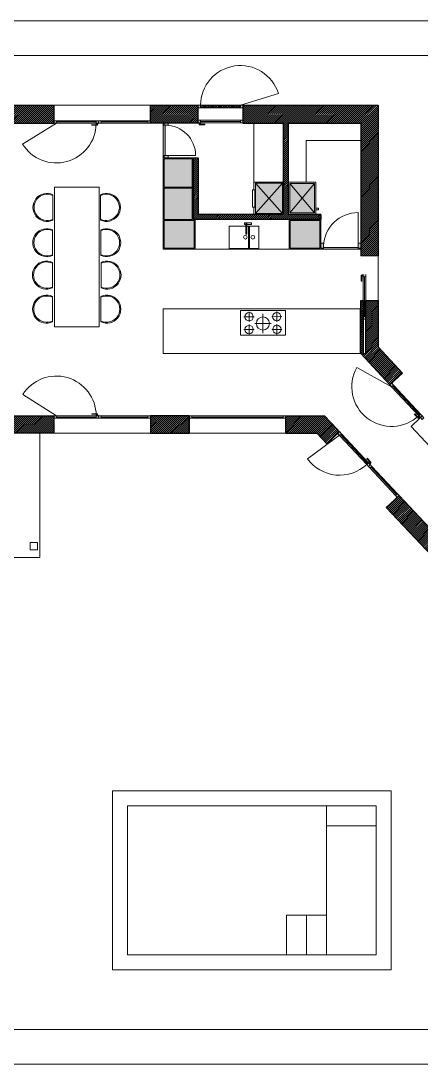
# Model space of a CAD drawing. Header units: millimetres. Extents: x 51 to 284, y 32 to 237.
# Drawn here: x 113.56 to 121.6, y 62.2 to 83.2 of the extents above; entities that cross this region are included whole.
import ezdxf

# ---------------------------------------------------------------- set-up
doc = ezdxf.new("R2010")
doc.units = ezdxf.units.MM
doc.linetypes.add('Continua', pattern=[0])
for name, color, linetype, lineweight in [('A_Nsc02', 5, 'Continuous', 9), ('A_Sec01', 1, 'Continuous', 20), ('detalle', 6, 'Continuous', 5), ('FUSTERIA', 2, 'Continuous', 15), ('MUR', 5, 'Continuous', 25), ('PROYECTADO', 1, 'Continuous', 18), ('somb. Muro', 251, 'Continuous', 15), ('sombreado', 253, 'Continuous', 13)]:
    doc.layers.add(name, color=color, linetype=linetype, lineweight=lineweight)

msp = doc.modelspace()

# ---------------------------------------------------------------- hatches: boundary and pattern name
at = {"layer": 'somb. Muro'}
h = msp.add_hatch(dxfattribs=at)
h.set_pattern_fill('ANSI31', color=256, scale=0.0089)
h.set_pattern_definition([(45, (-31.191905, 48.76775), (-0.01998107, 0.01998107), [])])
h.paths.add_polyline_path([(110.639, 81.502), (110.039, 81.502), (110.039, 81.152), (110.339, 81.152), (110.639, 81.152)])
h.paths.add_polyline_path([(114.219, 81.502), (112.579, 81.502), (112.579, 81.142), (114.219, 81.142)])
h.paths.add_polyline_path([(117.119, 81.503), (116.159, 81.502), (116.159, 81.152), (116.419, 81.152), (117.119, 81.152)])
h.paths.add_polyline_path([(120.738, 81.502), (118.019, 81.503), (118.019, 81.143), (118.839, 81.143), (118.839, 79.304), (117.119, 79.304), (117.119, 80.442), (117.019, 80.442), (117.019, 79.204), (119.589, 79.204), (119.589, 79.304), (118.939, 79.304), (118.939, 81.143), (120.389, 81.143), (120.389, 78.473), (120.739, 78.473)])
h.paths.add_polyline_path([(119.66, 75.252), (118.88, 75.252), (118.88, 74.902), (119.508, 74.902), (119.706, 74.691), (119.961, 74.929), (119.914, 74.98)])
h.paths.add_polyline_path([(116.94, 75.252), (116.159, 75.252), (116.159, 74.902), (116.94, 74.902)])
h.paths.add_polyline_path([(114.219, 75.252), (112.579, 75.252), (112.579, 74.992), (113.689, 74.992), (113.689, 74.902), (114.219, 74.902)])
h.paths.add_polyline_path([(113.689, 74.992), (112.579, 74.992), (112.579, 74.902), (113.689, 74.902)])
h.paths.add_polyline_path([(110.639, 75.252), (108.189, 75.252), (108.189, 72.118), (108.539, 72.118), (108.539, 72.652), (108.497, 72.652), (108.497, 74.992), (110.639, 74.992)])
h.paths.add_polyline_path([(110.639, 74.992), (108.497, 74.992), (108.497, 72.652), (108.539, 72.652), (108.539, 74.902), (110.639, 74.902)], flags=17)
h.paths.add_polyline_path([(104.179, 72.585), (105.079, 72.585), (105.079, 72.685), (103.839, 72.685), (103.839, 68.702), (105.284, 68.702), (105.284, 69.042), (104.179, 69.042), (104.179, 70.052), (106.084, 70.052), (106.084, 68.702), (106.684, 68.702), (106.684, 69.042), (106.184, 69.042), (106.184, 70.052), (108.189, 70.052), (108.189, 69.052), (107.484, 69.052), (107.484, 68.702), (108.539, 68.702), (108.539, 71.218), (108.189, 71.218), (108.189, 70.152), (104.179, 70.152)])
h.paths.add_polyline_path([(105.129, 77.152), (105.129, 77.502), (103.839, 77.502), (103.839, 76.142), (104.179, 76.142), (104.179, 77.152)])
h.paths.add_polyline_path([(106.629, 77.502), (106.629, 77.152), (108.188, 77.152), (108.189, 76.122), (108.289, 76.122), (108.289, 76.451), (108.724, 76.452), (108.724, 76.552), (108.688, 76.552), (108.289, 76.552), (108.289, 77.152), (108.586, 77.152), (108.585, 77.653), (108.239, 77.653), (108.239, 77.502)])
h.paths.add_polyline_path([(120.489, 77.573), (120.489, 76.504), (120.439, 76.504), (120.439, 77.573), (120.389, 77.573), (120.389, 76.504), (120.976, 75.875), (121.195, 76.079), (121.232, 76.113), (120.742, 76.639), (120.739, 77.573)])
h.paths.add_polyline_path([(108.599, 79.712), (108.239, 79.712), (108.239, 78.253), (108.586, 78.253), (108.586, 79.372), (109.594, 79.372), (109.594, 76.735), (109.594, 76.452), (109.694, 76.452), (109.694, 79.372), (110.339, 79.372), (110.339, 79.712), (110.239, 79.712)])
h = msp.add_hatch(dxfattribs=at)
h.set_pattern_fill('ANSI31', color=256, scale=0.0089, angle=0.1504)
h.set_pattern_definition([(45.150388, (-86.275214, 48.221388), (-0.0200334467, 0.0199285553), [])])
h.paths.add_polyline_path([(121.16, 73.647), (120.904, 73.408), (121.827, 72.424), (122.083, 72.663)])
h.paths.add_polyline_path([(122.698, 72.007), (122.443, 71.767), (124.324, 69.76), (124.579, 70)])
h.paths.add_polyline_path([(125.42, 70.788), (125.181, 71.043), (124.34, 70.255), (124.579, 70)])
h.paths.add_polyline_path([(123.009, 73.722), (123.077, 73.649), (123.335, 73.89), (123.444, 73.993), (125.704, 76.111), (125.635, 76.184)])
h.paths.add_polyline_path([(124.05, 73.274), (123.977, 73.205), (125.619, 71.454), (125.858, 71.198), (128.483, 73.659), (127.614, 74.585), (127.359, 74.346), (127.988, 73.674), (125.692, 71.522)])
h.paths.add_polyline_path([(123.286, 72.558), (122.698, 72.007), (122.767, 71.934), (123.354, 72.485)])
h.paths.add_polyline_path([(122.411, 74.34), (125.302, 77.051), (125.063, 77.306), (122.427, 74.835), (122.427, 74.835), (122.39, 74.801), (122.279, 74.697), (122.171, 74.596)])
h.paths.add_polyline_path([(125.89, 76.424), (125.635, 76.184), (126.333, 75.44), (126.588, 75.679)])
at = {"layer": 'sombreado', "transparency": 33554564}
h = msp.add_hatch(color=256, dxfattribs=at)
h.dxf.hatch_style = 1
h.paths.add_polyline_path([(117.169, 81.503), (117.119, 81.503), (117.119, 81.453), (117.169, 81.453)])
h.paths.add_polyline_path([(117.169, 81.202), (117.119, 81.202), (117.119, 81.152), (117.169, 81.152)])
h.paths.add_polyline_path([(118.019, 81.202), (117.969, 81.202), (117.969, 81.152), (118.019, 81.152)])
h.paths.add_polyline_path([(118.019, 81.503), (117.969, 81.503), (117.969, 81.453), (118.019, 81.453)])
at = {"layer": 'sombreado'}
h = msp.add_hatch(dxfattribs=at)
h.set_pattern_fill('ANSI32', color=256, scale=0.0038, angle=-90)
h.set_pattern_definition([(315, (90.64451, 216.533826), (0.02559373, 0.02559373), []), (315, (90.64451, 216.516763), (0.02559373, 0.02559373), [])])
h.paths.add_polyline_path([(117.169, 81.503), (117.169, 81.453), (117.969, 81.453), (117.969, 81.503)])
at = {"layer": 'sombreado', "transparency": 33554564}
h = msp.add_hatch(color=256, dxfattribs=at)
h.dxf.hatch_style = 1
h.paths.add_polyline_path([(114.269, 81.192), (114.219, 81.192), (114.219, 81.142), (114.269, 81.142)])
h.paths.add_polyline_path([(115.119, 81.192), (115.069, 81.192), (115.069, 81.142), (115.119, 81.142)])
h.paths.add_polyline_path([(115.169, 81.192), (115.119, 81.192), (115.119, 81.142), (115.169, 81.142)])
h.paths.add_polyline_path([(116.159, 81.192), (116.109, 81.192), (116.109, 81.142), (116.159, 81.142)])
h = msp.add_hatch(color=256, dxfattribs=at)
h.dxf.hatch_style = 1
h.paths.add_polyline_path([(116.439, 80.492), (116.419, 80.492), (116.419, 80.442), (116.439, 80.442)])
h.paths.add_polyline_path([(116.519, 80.492), (116.439, 80.492), (116.439, 80.442), (116.519, 80.442)])
h.paths.add_polyline_path([(116.459, 81.102), (116.419, 81.102), (116.419, 80.492), (116.439, 80.492), (116.459, 80.492)])
h.paths.add_polyline_path([(116.439, 81.152), (116.419, 81.152), (116.419, 81.102), (116.439, 81.102)])
h.paths.add_polyline_path([(116.519, 81.152), (116.439, 81.152), (116.439, 81.102), (116.459, 81.102), (116.519, 81.102)])
h = msp.add_hatch(color=256, dxfattribs=at)
h.dxf.hatch_style = 1
h.paths.add_polyline_path([(117.019, 80.442), (116.419, 80.442), (116.419, 78.604), (117.059, 78.604), (117.059, 79.204), (117.019, 79.204)])
h = msp.add_hatch(color=256, dxfattribs=at)
h.dxf.hatch_style = 1
h.paths.add_polyline_path([(118.816, 79.933), (118.272, 79.933), (118.544, 79.63)])
h.paths.add_polyline_path([(118.544, 79.63), (118.272, 79.933), (118.272, 79.326)])
h.paths.add_polyline_path([(118.544, 79.63), (118.272, 79.326), (118.816, 79.326)])
h.paths.add_polyline_path([(118.816, 79.933), (118.544, 79.63), (118.816, 79.326)])
h.paths.add_polyline_path([(118.961, 79.928), (118.961, 79.338), (119.21, 79.633)])
h.paths.add_polyline_path([(119.459, 79.928), (118.961, 79.928), (119.21, 79.633)])
h.paths.add_polyline_path([(119.459, 79.928), (119.21, 79.633), (119.459, 79.338)])
h.paths.add_polyline_path([(119.21, 79.633), (118.961, 79.338), (119.459, 79.338)])
h = msp.add_hatch(color=256, dxfattribs=at)
h.dxf.hatch_style = 1
h.paths.add_polyline_path([(119.589, 79.204), (118.949, 79.204), (118.949, 78.604), (119.589, 78.604)])
h = msp.add_hatch(color=256, dxfattribs=at)
h.dxf.hatch_style = 1
h.paths.add_polyline_path([(119.639, 78.724), (119.589, 78.724), (119.589, 78.624), (119.639, 78.624)])
h.paths.add_polyline_path([(119.639, 78.624), (119.589, 78.624), (119.589, 78.604), (119.639, 78.604)])
h.paths.add_polyline_path([(120.339, 78.624), (120.339, 78.642), (119.639, 78.642), (119.639, 78.624), (119.639, 78.604), (120.339, 78.604)])
h.paths.add_polyline_path([(120.389, 78.624), (120.339, 78.624), (120.339, 78.604), (120.389, 78.604)])
h.paths.add_polyline_path([(120.389, 78.724), (120.339, 78.724), (120.339, 78.624), (120.389, 78.624)])
h = msp.add_hatch(color=256, dxfattribs=at)
h.dxf.hatch_style = 1
h.paths.add_polyline_path([(120.489, 77.199), (120.439, 77.199), (120.439, 77.249), (120.489, 77.249)])
h.paths.add_polyline_path([(120.489, 78.049), (120.439, 78.049), (120.439, 78.099), (120.489, 78.099)])
h = msp.add_hatch(color=256, dxfattribs=at)
h.dxf.hatch_style = 1
h.paths.add_polyline_path([(121.626, 75.25), (121.592, 75.287), (121.555, 75.253), (121.589, 75.216)])
h.paths.add_polyline_path([(121.66, 75.214), (121.626, 75.25), (121.589, 75.216), (121.623, 75.18)])
h.paths.add_polyline_path([(121.046, 75.872), (121.012, 75.909), (120.976, 75.875), (121.01, 75.838)])
h.paths.add_polyline_path([(122.173, 74.667), (122.136, 74.633), (122.171, 74.596), (122.207, 74.63)])
h = msp.add_hatch(color=256, dxfattribs=at)
h.dxf.hatch_style = 1
h.paths.add_polyline_path([(114.269, 75.252), (114.219, 75.252), (114.219, 75.202), (114.269, 75.202)])
h.paths.add_polyline_path([(115.119, 75.252), (115.069, 75.252), (115.069, 75.202), (115.119, 75.202)])
h.paths.add_polyline_path([(115.169, 75.252), (115.119, 75.252), (115.119, 75.202), (115.169, 75.202)])
h.paths.add_polyline_path([(116.159, 75.252), (116.109, 75.252), (116.109, 75.202), (116.159, 75.202)])
h = msp.add_hatch(color=256, dxfattribs=at)
h.dxf.hatch_style = 1
h.paths.add_polyline_path([(118.88, 75.252), (118.83, 75.252), (118.83, 75.202), (118.88, 75.202)])
h.paths.add_polyline_path([(116.99, 75.252), (116.94, 75.252), (116.94, 75.202), (116.99, 75.202)])
h = msp.add_hatch(color=256, dxfattribs=at)
h.dxf.hatch_style = 1
h.paths.add_polyline_path([(120.546, 74.306), (120.509, 74.272), (120.544, 74.235), (120.58, 74.269)])
h.paths.add_polyline_path([(120.614, 74.233), (120.58, 74.269), (120.58, 74.269), (120.544, 74.235), (120.578, 74.199)])
h.paths.add_polyline_path([(121.126, 73.684), (121.089, 73.65), (121.123, 73.613), (121.16, 73.647)])
h.paths.add_polyline_path([(120.001, 74.891), (119.966, 74.928), (119.93, 74.893), (119.964, 74.857)])

# ---------------------------------------------------------------- linework, layer by layer
at = {"layer": 'A_Nsc02'}
for p, q in [((118.839, 81.143), (118.239, 81.143)), ((120.389, 78.473), (120.739, 78.473))]:
    msp.add_line(p, q, dxfattribs=at)
msp.add_lwpolyline([(120.389, 78.473), (120.389, 78.642)], dxfattribs=at)
at = {"layer": 'A_Sec01', "linetype": 'Continuous'}
msp.add_lwpolyline([(113.889, 72.552), (113.739, 72.552), (113.739, 72.702), (113.889, 72.702)], close=True, dxfattribs=at)
at = {"layer": 'detalle'}
for p, q in [((117.969, 81.503), (118.733, 81.741)), ((114.269, 81.142), (113.588, 80.721)), ((116.109, 81.167), (115.169, 81.167)), ((117.969, 81.177), (117.169, 81.177)), ((116.519, 80.492), (117.069, 80.492)), ((116.439, 80.422), (116.439, 79.852)), ((116.999, 80.422), (116.439, 80.422)), ((116.999, 80.422), (116.999, 79.204)), ((116.999, 79.852), (116.439, 79.852)), ((116.439, 79.832), (116.439, 79.204)), ((116.999, 79.832), (116.439, 79.832)), ((118.272, 79.326), (118.816, 79.933)), ((118.272, 79.933), (118.816, 79.326)), ((118.961, 79.928), (119.459, 79.338)), ((118.961, 79.338), (119.459, 79.928)), ((116.999, 79.204), (116.439, 79.204)), ((116.439, 79.184), (116.439, 78.624)), ((117.039, 79.184), (116.439, 79.184)), ((117.039, 78.624), (117.039, 79.184)), ((118.969, 78.624), (118.969, 79.184)), ((119.569, 79.184), (118.969, 79.184)), ((119.569, 78.624), (119.569, 79.184)), ((120.339, 78.724), (120.339, 79.343)), ((118.133, 79.072), (118.133, 78.622)), ((118.153, 79.072), (118.153, 78.622)), ((117.039, 78.624), (116.439, 78.624)), ((118.969, 78.624), (119.569, 78.624)), ((120.464, 77.249), (120.464, 78.049)), ((118.145, 77.347), (118.145, 77.143)), ((118.423, 77.308), (118.423, 76.917)), ((118.7, 77.35), (118.702, 77.146)), ((118.246, 77.245), (118.04, 77.245)), ((118.145, 77.091), (118.145, 76.887)), ((118.589, 77.112), (118.258, 77.112)), ((118.6, 77.247), (118.806, 77.249)), ((118.703, 77.094), (118.705, 76.89)), ((118.246, 76.989), (118.04, 76.989)), ((118.806, 76.992), (118.599, 76.992)), ((121.01, 75.838), (120.309, 76.224)), ((114.269, 75.252), (113.593, 75.68)), ((116.109, 75.227), (115.169, 75.227)), ((116.99, 75.227), (118.83, 75.227)), ((119.961, 74.86), (119.319, 74.384)), ((121.107, 73.667), (120.596, 74.216))]:
    msp.add_line(p, q, dxfattribs=at)
at = {"layer": 'detalle', "color": 6}
for points in [[(115.069, 81.167), (114.269, 81.167)], [(121.573, 75.27), (121.028, 75.855)], [(115.069, 75.227), (114.269, 75.227)], [(120.528, 74.289), (119.982, 74.874)]]:
    msp.add_lwpolyline(points, dxfattribs=at)
at = {"layer": 'detalle', "lineweight": 5}
for points in [[(115.097, 81.132), (115.097, 81.106, -0.414214), (115.091, 81.1), (114.981, 81.101), (114.981, 81.113), (115.085, 81.112), (115.085, 81.132)], [(117.138, 81.142), (117.138, 81.116, 0.414214), (117.144, 81.11), (117.254, 81.11), (117.254, 81.122), (117.15, 81.122), (117.15, 81.142)], [(120.429, 78.08), (120.403, 78.08, 0.414214), (120.397, 78.074), (120.397, 77.964), (120.409, 77.964), (120.409, 78.068), (120.429, 78.068)], [(115.098, 75.262), (115.099, 75.288, 0.414214), (115.093, 75.294), (114.983, 75.295), (114.983, 75.283), (115.087, 75.282), (115.086, 75.262)], [(121.569, 75.223), (121.55, 75.206, -0.414214), (121.542, 75.206), (121.467, 75.286), (121.475, 75.295), (121.546, 75.218), (121.561, 75.232)], [(120.574, 74.29), (120.593, 74.308, 0.414214), (120.594, 74.316), (120.519, 74.397), (120.51, 74.389), (120.581, 74.313), (120.566, 74.299)]]:
    msp.add_lwpolyline(points, format="xyb", dxfattribs=at)
for points in [[(115.071, 81.142), (115.071, 81.132), (115.111, 81.132), (115.111, 81.142)], [(117.164, 81.152), (117.164, 81.142), (117.124, 81.142), (117.124, 81.152)], [(120.439, 78.054), (120.429, 78.054), (120.429, 78.094), (120.439, 78.094)], [(115.072, 75.252), (115.072, 75.262), (115.112, 75.262), (115.112, 75.252)], [(121.559, 75.249), (121.551, 75.242), (121.579, 75.213), (121.586, 75.22)], [(120.549, 74.302), (120.557, 74.309), (120.584, 74.28), (120.577, 74.273)]]:
    msp.add_lwpolyline(points, dxfattribs=at)
at = {"layer": 'detalle'}
for points in [[(118.214, 79.803), (118.259, 79.803), (118.259, 79.452), (118.214, 79.452)], [(118.272, 79.933), (118.816, 79.933), (118.816, 79.326), (118.272, 79.326)], [(118.961, 79.338), (119.459, 79.338), (119.459, 79.928), (118.961, 79.928)], [(118.078, 79.128), (118.101, 79.128), (118.101, 78.911), (118.078, 78.911)]]:
    msp.add_lwpolyline(points, close=True, dxfattribs=at)
for points in [[(119.489, 79.435), (119.541, 79.435), (119.541, 79.398), (119.489, 79.398)], [(118.078, 79.105), (118.051, 79.105), (118.051, 79.138), (118.195, 79.138), (118.195, 79.105), (118.101, 79.105)]]:
    msp.add_lwpolyline(points, dxfattribs=at)
at = {"layer": 'detalle', "linetype": 'Continua'}
for points in [[(113.939, 74.902), (113.939, 72.402)], [(113.939, 72.402), (109.139, 72.402)]]:
    msp.add_lwpolyline(points, dxfattribs=at)
at = {"layer": 'detalle'}
for centre, radius in [((118.069, 78.847), 0.036), ((118.218, 78.847), 0.036), ((118.145, 77.245), 0.0837), ((118.701, 77.248), 0.0837), ((118.145, 76.989), 0.0837), ((118.423, 77.11), 0.132), ((118.704, 76.992), 0.0837)]:
    msp.add_circle(centre, radius, dxfattribs=at)
for centre, radius, start, end in [((117.969, 81.503), 0.8, 17.3302, 180.0152), ((114.269, 81.142), 0.8, 211.6967, 358.9902), ((116.459, 80.492), 0.61, 360, 90), ((114.085, 79.447), 0.265, 64.5216, 295.4561), ((115.27, 79.447), 0.265, 244.5439, 115.4784), ((120.339, 78.642), 0.701, 90, 177.3814), ((114.081, 78.737), 0.265, 64.5216, 295.4561), ((115.275, 78.737), 0.265, 244.5439, 115.4784), ((114.075, 78.084), 0.265, 64.5216, 295.4561), ((115.281, 78.084), 0.265, 244.5439, 115.4784), ((114.078, 77.399), 0.265, 64.5216, 295.4561), ((115.278, 77.399), 0.265, 244.5439, 115.4784), ((114.269, 75.252), 0.8, 0.3232, 147.6167), ((121.01, 75.838), 0.8, 151.1223, 312.9891), ((119.964, 74.857), 0.8, 216.2334, 312.9891)]:
    msp.add_arc(centre, radius, start, end, dxfattribs=at)
at = {"layer": 'FUSTERIA'}
for p, q in [((117.119, 81.503), (118.019, 81.503)), ((117.169, 81.453), (117.169, 81.503)), ((117.969, 81.453), (117.969, 81.503)), ((117.119, 81.453), (118.019, 81.453)), ((116.419, 81.152), (116.419, 78.604)), ((116.419, 81.102), (116.519, 81.102)), ((116.439, 81.152), (116.439, 81.102)), ((116.459, 81.102), (116.459, 80.492)), ((116.519, 81.102), (116.519, 81.152)), ((117.119, 81.202), (118.019, 81.202)), ((117.119, 81.152), (118.019, 81.152)), ((117.169, 81.152), (117.169, 81.202)), ((117.969, 81.152), (117.969, 81.202)), ((118.239, 81.143), (118.239, 79.803)), ((119.289, 79.954), (119.289, 80.793)), ((119.289, 80.793), (120.389, 80.793)), ((116.419, 80.492), (116.519, 80.492)), ((116.439, 80.492), (116.439, 80.442)), ((117.019, 80.442), (116.439, 80.442)), ((116.519, 80.492), (116.519, 80.442)), ((114.228, 79.852), (114.228, 77.044)), ((115.128, 79.852), (114.228, 79.852)), ((115.128, 79.852), (115.128, 77.044)), ((118.839, 79.954), (118.239, 79.954)), ((119.489, 79.954), (118.939, 79.954)), ((119.489, 79.304), (119.489, 79.954)), ((114.199, 79.702), (114.199, 79.192)), ((115.157, 79.702), (115.157, 79.192)), ((118.239, 79.452), (118.239, 79.304)), ((117.059, 78.604), (117.059, 79.204)), ((118.949, 78.604), (118.949, 79.204)), ((119.589, 78.624), (119.589, 79.204)), ((114.194, 78.992), (114.194, 78.482)), ((115.161, 78.992), (115.162, 78.482)), ((118.078, 79.072), (117.743, 79.072)), ((117.743, 79.072), (117.743, 78.622)), ((118.343, 79.072), (118.101, 79.072)), ((118.343, 78.622), (118.343, 79.072)), ((116.419, 78.604), (120.389, 78.604)), ((118.343, 78.622), (117.743, 78.622)), ((119.639, 78.724), (119.589, 78.724)), ((119.589, 78.624), (119.639, 78.624)), ((119.639, 78.624), (119.639, 78.724)), ((120.339, 78.642), (119.639, 78.642)), ((119.639, 78.624), (119.639, 78.604)), ((120.339, 78.624), (120.339, 78.724)), ((120.339, 78.724), (120.389, 78.724)), ((120.389, 78.624), (120.339, 78.624)), ((120.339, 78.624), (120.339, 78.604)), ((114.189, 78.339), (114.189, 77.829)), ((115.167, 78.339), (115.167, 77.829)), ((120.439, 78.099), (120.439, 77.199)), ((120.489, 78.049), (120.439, 78.049)), ((120.489, 78.099), (120.489, 77.199)), ((114.192, 77.654), (114.192, 77.144)), ((115.164, 77.654), (115.164, 77.144)), ((117.974, 77.372), (118.874, 77.372)), ((117.974, 77.372), (117.974, 76.872)), ((118.874, 77.372), (118.874, 76.872)), ((120.489, 77.249), (120.439, 77.249)), ((120.439, 77.199), (120.489, 77.199)), ((114.228, 77.044), (115.128, 77.044)), ((117.974, 76.872), (118.874, 76.872)), ((116.94, 75.252), (118.88, 75.252)), ((116.94, 75.202), (118.88, 75.202)), ((116.99, 75.202), (116.99, 75.252)), ((118.83, 75.202), (118.83, 75.252))]:
    msp.add_line(p, q, dxfattribs=at)
for points in [[(114.219, 81.192), (114.269, 81.192), (114.269, 81.142), (114.219, 81.142)], [(116.159, 81.142), (116.159, 81.142), (116.109, 81.142), (116.109, 81.192), (116.159, 81.192)], [(121.012, 75.909), (121.046, 75.872), (121.01, 75.838), (120.976, 75.875)], [(114.219, 75.252), (114.269, 75.252), (114.269, 75.202), (114.219, 75.202)], [(116.159, 75.202), (116.159, 75.202), (116.109, 75.202), (116.109, 75.252), (116.159, 75.252)], [(119.966, 74.928), (120.001, 74.891), (119.964, 74.857), (119.93, 74.893)], [(121.123, 73.613), (121.123, 73.613), (121.089, 73.65), (121.126, 73.684), (121.16, 73.647)]]:
    msp.add_lwpolyline(points, dxfattribs=at)
for points in [[(114.269, 81.192), (114.269, 81.142), (115.069, 81.142), (115.069, 81.192)], [(115.069, 81.192), (115.119, 81.192), (115.119, 81.142), (115.069, 81.142)], [(115.119, 81.192), (115.169, 81.192), (115.169, 81.142), (115.119, 81.142)], [(115.169, 81.192), (115.169, 81.142), (116.109, 81.142), (116.109, 81.192)], [(120.38, 77.404), (120.38, 76.504), (116.419, 76.504), (116.419, 77.404)], [(121.046, 75.872), (121.01, 75.838), (121.555, 75.253), (121.592, 75.287)], [(114.269, 75.252), (114.269, 75.202), (115.069, 75.202), (115.069, 75.252)], [(115.069, 75.252), (115.119, 75.252), (115.119, 75.202), (115.069, 75.202)], [(115.119, 75.252), (115.169, 75.252), (115.169, 75.202), (115.119, 75.202)], [(115.169, 75.252), (115.169, 75.202), (116.109, 75.202), (116.109, 75.252)], [(121.592, 75.287), (121.626, 75.25), (121.589, 75.216), (121.555, 75.253)], [(121.626, 75.25), (121.66, 75.214), (121.623, 75.18), (121.589, 75.216)], [(120.001, 74.891), (119.964, 74.857), (120.509, 74.272), (120.546, 74.306)], [(120.546, 74.306), (120.58, 74.269), (120.544, 74.235), (120.509, 74.272)], [(120.58, 74.269), (120.614, 74.233), (120.578, 74.199), (120.544, 74.235)], [(120.614, 74.233), (120.578, 74.199), (121.089, 73.65), (121.126, 73.684)]]:
    msp.add_lwpolyline(points, close=True, dxfattribs=at)
for centre, start, end in [((114.08, 79.447), 64.8775, 295.1001), ((115.276, 79.447), 244.8999, 115.1225), ((114.075, 78.737), 64.8775, 295.1001), ((115.281, 78.737), 244.8999, 115.1225), ((114.069, 78.084), 64.8775, 295.1001), ((115.287, 78.084), 244.8999, 115.1225), ((114.073, 77.399), 64.8775, 295.1001), ((115.283, 77.399), 244.8999, 115.1225)]:
    msp.add_arc(centre, 0.282, start, end, dxfattribs=at)
at = {"layer": 'MUR'}
for p, q in [((112.579, 81.502), (114.219, 81.502)), ((114.219, 81.502), (114.219, 81.142)), ((116.159, 81.502), (117.119, 81.503)), ((116.159, 81.152), (116.159, 81.502)), ((117.119, 81.152), (117.119, 81.503)), ((118.019, 81.503), (118.019, 81.143)), ((118.019, 81.503), (120.739, 81.502)), ((120.738, 81.502), (120.739, 78.473)), ((112.579, 81.142), (114.219, 81.142)), ((116.159, 81.152), (116.419, 81.152)), ((116.419, 81.152), (117.119, 81.152)), ((118.019, 81.143), (118.839, 81.143)), ((118.839, 79.304), (118.839, 81.143)), ((118.939, 79.304), (118.939, 81.143)), ((118.939, 81.143), (120.389, 81.143)), ((120.389, 81.143), (120.389, 78.473)), ((117.019, 80.442), (117.019, 79.204)), ((117.019, 80.442), (117.119, 80.442)), ((117.119, 80.442), (117.119, 79.304)), ((119.589, 79.204), (117.019, 79.204)), ((118.839, 79.304), (117.119, 79.304)), ((119.589, 79.304), (118.939, 79.304)), ((119.589, 79.304), (119.589, 79.204)), ((120.389, 77.573), (120.439, 77.573)), ((120.389, 76.504), (120.389, 77.573)), ((120.439, 77.573), (120.439, 76.504)), ((120.489, 77.573), (120.739, 77.573)), ((120.489, 76.504), (120.489, 77.573)), ((120.739, 77.573), (120.742, 76.639)), ((120.389, 76.504), (120.976, 75.875)), ((120.439, 76.504), (120.489, 76.504)), ((121.232, 76.113), (120.742, 76.639)), ((121.232, 76.113), (120.976, 75.875)), ((112.579, 75.252), (114.219, 75.252)), ((114.219, 75.252), (114.219, 74.902)), ((116.159, 75.252), (116.159, 74.902)), ((116.209, 75.252), (116.159, 75.252)), ((116.94, 75.252), (116.159, 75.252)), ((116.94, 75.252), (116.94, 74.902)), ((116.94, 74.902), (116.94, 75.252)), ((118.88, 74.902), (118.88, 75.252)), ((118.88, 75.252), (119.66, 75.252)), ((119.914, 74.98), (119.66, 75.252)), ((119.961, 74.929), (119.914, 74.98)), ((114.219, 74.902), (112.579, 74.902)), ((116.159, 74.902), (116.94, 74.902)), ((118.88, 74.902), (119.508, 74.902)), ((119.508, 74.902), (119.706, 74.691)), ((119.706, 74.691), (119.961, 74.929)), ((120.904, 73.408), (121.16, 73.647)), ((121.16, 73.647), (122.083, 72.663)), ((121.827, 72.424), (120.904, 73.408))]:
    msp.add_line(p, q, dxfattribs=at)
at = {"layer": 'PROYECTADO'}
for p, q in [((114.219, 81.502), (116.159, 81.502)), ((120.739, 78.473), (120.739, 77.573)), ((121.589, 75.216), (121.401, 75.038)), ((121.982, 74.418), (121.401, 75.038)), ((114.219, 74.902), (116.159, 74.902)), ((116.94, 74.902), (118.88, 74.902)), ((119.699, 67.402), (119.699, 67.002)), ((119.699, 67.002), (120.699, 67.002)), ((118.899, 64.402), (118.899, 65.202)), ((118.899, 65.202), (119.699, 65.202)), ((119.299, 64.402), (119.299, 65.202))]:
    msp.add_line(p, q, dxfattribs=at)
at = {"layer": 'PROYECTADO', "ltscale": 0.05}
msp.add_lwpolyline([(108.599, 83.202), (106.539, 83.202), (106.539, 79.202), (102.139, 79.202), (102.139, 67.002), (108.839, 67.002), (108.839, 62.202), (124.96, 62.202), (124.96, 63.902), (124.96, 68.036), (130.964, 73.635), (122.043, 83.202), (110.639, 83.202)], dxfattribs=at)
at = {"layer": 'PROYECTADO', "ltscale": 0.03}
for points in [[(124.26, 68.34), (129.975, 73.67), (121.739, 82.502), (110.639, 82.502)], [(124.26, 68.34), (124.26, 63.902), (124.26, 62.902), (109.539, 62.902), (109.539, 67.702)]]:
    msp.add_lwpolyline(points, dxfattribs=at)
at = {"layer": 'PROYECTADO'}
for points in [[(115.399, 67.402), (115.399, 67.702), (120.999, 67.702), (120.999, 64.102), (115.399, 64.102), (115.399, 67.402)], [(115.699, 67.402), (120.699, 67.402), (120.699, 64.402), (115.699, 64.402), (115.699, 67.402)], [(119.699, 67.402), (119.699, 64.402)]]:
    msp.add_lwpolyline(points, dxfattribs=at)

doc.saveas('drawing.dxf')
